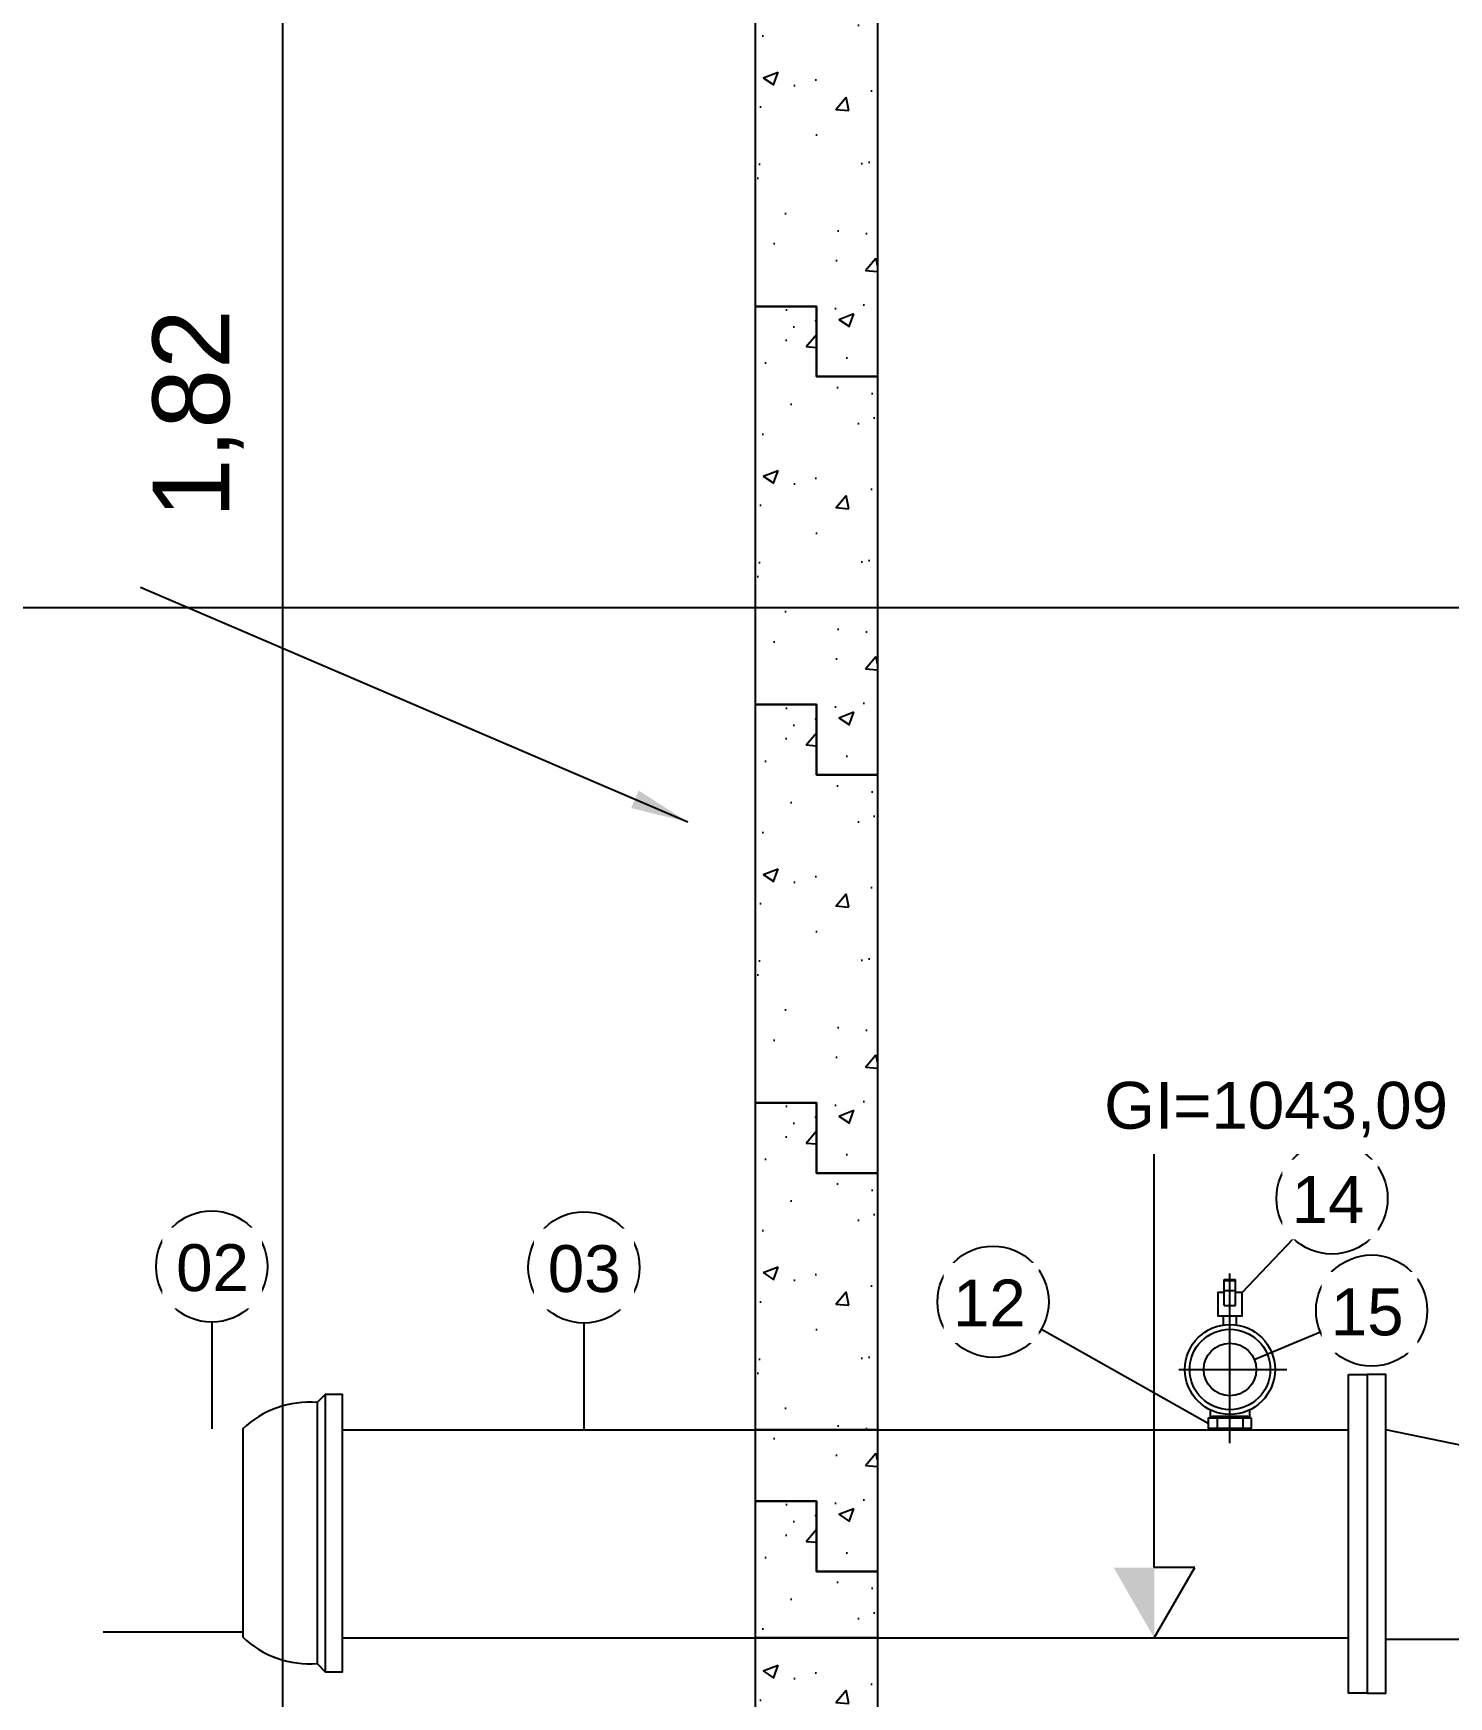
# Model space of a CAD drawing. Extents: x -160 to 364724, y -100 to 7353297.
# Drawn here: x 360235.732 to 360236.653, y 7349087.49 to 7349088.573 of the extents above; entities that cross this region are included whole.
import ezdxf
from ezdxf.enums import TextEntityAlignment as Align

# ---------------------------------------------------------------- set-up
doc = ezdxf.new("R2010")
doc.units = 0
doc.header["$LTSCALE"] = 5
doc.linetypes.add('SGC_DASHDOT', pattern=[1, 0.5, -0.25, 0, -0.25])
doc.linetypes.add('SGC_HIDDEN', pattern=[0.375, 0.25, -0.125])
for name, color, linetype in [('BOLA LM', 1, 'Continuous'), ('CONEXÃO', 4, 'Continuous'), ('FLANGES', 2, 'Continuous'), ('GER-SIMBOLOS', 1, 'Continuous'), ('PAREDE CONCRETO CORTE', 5, 'Continuous'), ('PS_PERFIL_GRADE', 8, 'Continuous'), ('SANC_COTAS', 1, 'Continuous'), ('SANC_TEXTO', 2, 'Continuous'), ('SGC-Conexoes (Linhas Externas)', 3, 'Continuous'), ('SGC-Eixos', 253, 'SGC_DASHDOT'), ('SGC-PONTAS', 1, 'SGC_HIDDEN'), ('SGC-Tubos (Desenho Bifilar)', 3, 'Continuous'), ('VEGETAÇÃO', 7, 'Continuous')]:
    doc.layers.add(name, color=color, linetype=linetype)
doc.styles.add('R-80', font='arial.ttf')
doc.styles.get("Standard").update_dxf_attribs({"font": 'arial.ttf'})
doc.dimstyles.new('GERAL - 25', dxfattribs={"dimscale": 0.025, "dimtxt": 2, "dimasz": 1.5, "dimexe": 2, "dimexo": 1, "dimgap": 1, "dimtad": 1, "dimzin": 0, "dimtxsty": 'R-80', "dimblk": 'ARCHTICK', "dimcen": 0, "dimdle": 2, "dimclrd": 1, "dimclre": 1, "dimclrt": 2, "dimadec": 0, "dimazin": 0, "dimtfac": 0.5, "dimtmove": 2, "dimatfit": 3, "dimldrblk": 'OPEN90', "dimfxl": 1, "dimtolj": 1, "dimtzin": 0, "dimarcsym": 0})
doc.dimstyles.new('LEADER - 25', dxfattribs={"dimscale": 0.025, "dimtxt": 2, "dimasz": 1.5, "dimexe": 2, "dimexo": 1, "dimgap": 1, "dimtad": 1, "dimzin": 0, "dimtxsty": 'R-80', "dimcen": 0, "dimdle": 2, "dimclrd": 1, "dimclre": 1, "dimclrt": 2, "dimadec": 0, "dimazin": 0, "dimtfac": 0.5, "dimtmove": 2, "dimatfit": 3, "dimfxl": 1, "dimtolj": 1, "dimtzin": 0, "dimarcsym": 0})

# ---------------------------------------------------------------- blocks, each defined once
blk = doc.blocks.new('A$Cbd690669')
at = {"layer": 'FLANGES'}
for points in [[(0, -0.17), (0, 0.17), (0.02, 0.17), (0.02, -0.17)], [(0.3, -0.115), (0.3, 0.17), (0.281, 0.17), (0.281, -0.115)]]:
    blk.add_lwpolyline(points, close=True, dxfattribs=at)
at = {"layer": 'SGC-Conexoes (Linhas Externas)'}
for p, q in [((0.281, 0.1125), (0.02, 0.1125)), ((0.281, -0.0575), (0.02, -0.111))]:
    blk.add_line(p, q, dxfattribs=at)
blk = doc.blocks.new('_ARCHTICK')
at = {"color": 0, "linetype": 'ByBlock', "const_width": 0.15}
blk.add_lwpolyline([(-0.5, -0.5), (0.5, 0.5)], dxfattribs=at)
blk = doc.blocks.new('*D456')
at = {"layer": 'Defpoints', "color": 0, "transparency": 16777216}
for p in [(360235.8945, 7349089.2362), (360236.0761, 7349089.2362), (360235.9481, 7349087.414)]:
    blk.add_point(p, dxfattribs=at)
at = {"layer": 'SANC_COTAS', "color": 1, "lineweight": -2, "transparency": 16777216}
for p, q in [((360235.8945, 7349087.364), (360235.8945, 7349089.2862)), ((360236.0511, 7349089.2362), (360235.8445, 7349089.2362)), ((360235.9231, 7349087.414), (360235.8445, 7349087.414))]:
    blk.add_line(p, q, dxfattribs=at)
at = {"layer": 'SANC_COTAS', "color": 1, "lineweight": -2, "transparency": 16777216, "xscale": 0.03750000000000001, "yscale": 0.03750000000000001, "zscale": 0.03750000000000001}
for p, rotation in [((360235.8945, 7349089.2362), 90), ((360235.8945, 7349087.414), 270)]:
    blk.add_blockref('_ARCHTICK', p, dxfattribs=dict(at, rotation=rotation))
at = {"layer": 'SANC_COTAS', "color": 2, "transparency": 16777216, "insert": (360235.8394, 7349088.3251), "char_height": 0.05, "attachment_point": 5, "rotation": 90, "style": 'R-80'}
blk.add_mtext('\\A1;1,82', dxfattribs=at)
blk = doc.blocks.new('_Open90')
at = {"color": 0, "linetype": 'ByBlock', "lineweight": -2}
for p, q in [((-0.5, 0.5), (0, 0)), ((0, 0), (-1, 0)), ((0, 0), (-0.5, -0.5))]:
    blk.add_line(p, q, dxfattribs=at)

msp = doc.modelspace()

# ---------------------------------------------------------------- hatches: boundary and pattern name
at = {"layer": 'VEGETAÇÃO'}
h = msp.add_hatch(dxfattribs=at)
h.set_pattern_fill('AR-CONC', color=1, scale=0.000548797)
h.set_pattern_definition([(50, (360246.18189, 7349089.09876), (0.0999824, -0.0087473), [0.0104546, -0.1150004]), (355, (360246.18189, 7349089.09876), (-0.0193415, 0.1048515), [0.0083637, -0.0920007]), (100.4514, (360246.19022, 7349089.09803), (0.0806409, 0.0961041), [0.008885, -0.0977354]), (46.1842, (360246.18189, 7349089.12664), (0.1487674, -0.0230727), [0.0156819, -0.1725007]), (96.6356, (360246.19429, 7349089.12472), (0.1302867, 0.1357868), [0.0133276, -0.1466033]), (351.1842, (360246.18189, 7349089.12664), (0.1302867, 0.1357868), [0.0125455, -0.1380004]), (21, (360246.19583, 7349089.11967), (0.08320555, -0.05612285), [0.0104546, -0.1150004]), (326, (360246.19583, 7349089.11967), (0.0339168, 0.1010818), [0.0083637, -0.0920004]), (71.4514, (360246.20276, 7349089.11499), (0.1171223, 0.044959), [0.008885, -0.0977353]), (37.5, (360246.181888, 7349089.09876), (0.00169502, 0.04640357), [0, -0.0908852, 0, -0.0933943, 0, -0.09234884]), (7.5, (360246.18189, 7349089.09876), (0.03667044, 0.05497882), [0, -0.0532487, 0, -0.08879428, 0, -0.0351971]), (327.5, (360246.150803, 7349089.09876), (0.07441173, -0.00314392), [0, -0.03484862, 0, -0.1087277, 0, -0.1442733]), (317.5, (360246.136864, 7349089.09876), (0.08129288, 0.013954), [0, -0.0453032, 0, -0.07220634, 0, -0.10245494])])
h.paths.add_polyline_path([(360236.2022, 7349088.395), (360236.2022, 7349088.6542), (360236.2418, 7349088.6542), (360236.2418, 7349088.6085), (360236.2815, 7349088.6085), (360236.2815, 7349088.3493), (360236.2418, 7349088.3493), (360236.2418, 7349088.395)])
h = msp.add_hatch(dxfattribs=at)
h.set_pattern_fill('AR-CONC', color=1, scale=0.000548797)
h.set_pattern_definition([(50, (360246.18189, 7349088.83961), (0.0999824, -0.0087473), [0.0104546, -0.1150004]), (355, (360246.18189, 7349088.83961), (-0.0193415, 0.1048515), [0.0083637, -0.0920007]), (100.4514, (360246.19022, 7349088.83888), (0.0806409, 0.0961041), [0.008885, -0.0977354]), (46.1842, (360246.18189, 7349088.86749), (0.1487674, -0.0230727), [0.0156819, -0.1725007]), (96.6356, (360246.19429, 7349088.86556), (0.1302867, 0.1357868), [0.0133276, -0.1466033]), (351.1842, (360246.18189, 7349088.86749), (0.1302867, 0.1357868), [0.0125455, -0.1380004]), (21, (360246.19583, 7349088.860516), (0.08320555, -0.05612285), [0.0104546, -0.1150004]), (326, (360246.19583, 7349088.86052), (0.0339168, 0.1010818), [0.0083637, -0.0920004]), (71.4514, (360246.20276, 7349088.85584), (0.1171223, 0.044959), [0.008885, -0.0977353]), (37.5, (360246.181888, 7349088.839607), (0.00169502, 0.04640357), [0, -0.0908852, 0, -0.0933943, 0, -0.09234884]), (7.5, (360246.18189, 7349088.839607), (0.03667044, 0.05497882), [0, -0.0532487, 0, -0.08879428, 0, -0.0351971]), (327.5, (360246.150803, 7349088.839607), (0.07441173, -0.00314392), [0, -0.03484862, 0, -0.1087277, 0, -0.1442733]), (317.5, (360246.136864, 7349088.839607), (0.08129288, 0.013954), [0, -0.0453032, 0, -0.07220634, 0, -0.10245494])])
h.paths.add_polyline_path([(360236.2022, 7349088.1359), (360236.2022, 7349088.395), (360236.2418, 7349088.395), (360236.2418, 7349088.3493), (360236.2815, 7349088.3493), (360236.2815, 7349088.0902), (360236.2418, 7349088.0902), (360236.2418, 7349088.1359)])
h = msp.add_hatch(dxfattribs=at)
h.set_pattern_fill('AR-CONC', color=1, scale=0.000548797)
h.set_pattern_definition([(50, (360246.18189, 7349088.58045), (0.0999824, -0.0087473), [0.0104546, -0.1150004]), (355, (360246.18189, 7349088.58045), (-0.0193415, 0.1048515), [0.0083637, -0.0920007]), (100.4514, (360246.19022, 7349088.57972), (0.0806409, 0.0961041), [0.008885, -0.0977354]), (46.1842, (360246.18189, 7349088.60833), (0.1487674, -0.0230727), [0.0156819, -0.1725007]), (96.6356, (360246.19429, 7349088.60641), (0.1302867, 0.1357868), [0.0133276, -0.1466033]), (351.1842, (360246.18189, 7349088.60833), (0.1302867, 0.1357868), [0.0125455, -0.1380004]), (21, (360246.19583, 7349088.60136), (0.08320555, -0.05612285), [0.0104546, -0.1150004]), (326, (360246.19583, 7349088.60136), (0.0339168, 0.1010818), [0.0083637, -0.0920004]), (71.4514, (360246.20276, 7349088.59668), (0.1171223, 0.044959), [0.008885, -0.0977353]), (37.5, (360246.181888, 7349088.580452), (0.00169502, 0.04640357), [0, -0.0908852, 0, -0.0933943, 0, -0.09234884]), (7.5, (360246.18189, 7349088.58045), (0.03667044, 0.05497882), [0, -0.0532487, 0, -0.08879428, 0, -0.0351971]), (327.5, (360246.150803, 7349088.580452), (0.07441173, -0.00314392), [0, -0.03484862, 0, -0.1087277, 0, -0.1442733]), (317.5, (360246.136864, 7349088.58045), (0.08129288, 0.013954), [0, -0.0453032, 0, -0.07220634, 0, -0.10245494])])
h.paths.add_polyline_path([(360236.2022, 7349087.8767), (360236.2022, 7349088.1359), (360236.2418, 7349088.1359), (360236.2418, 7349088.0902), (360236.2815, 7349088.0902), (360236.2815, 7349087.831), (360236.2418, 7349087.831), (360236.2418, 7349087.8767)])
h = msp.add_hatch(dxfattribs=at)
h.set_pattern_fill('AR-CONC', color=1, scale=0.000548797)
h.set_pattern_definition([(50, (360246.18189, 7349088.3214), (0.0999824, -0.0087473), [0.0104546, -0.1150004]), (355, (360246.18189, 7349088.3214), (-0.0193415, 0.1048515), [0.0083637, -0.0920007]), (100.4514, (360246.19022, 7349088.32067), (0.0806409, 0.0961041), [0.008885, -0.0977354]), (46.1842, (360246.18189, 7349088.34927), (0.1487674, -0.0230727), [0.0156819, -0.1725007]), (96.6356, (360246.19429, 7349088.34735), (0.1302867, 0.1357868), [0.0133276, -0.1466033]), (351.1842, (360246.18189, 7349088.34927), (0.1302867, 0.1357868), [0.0125455, -0.1380004]), (21, (360246.19583, 7349088.342305), (0.08320555, -0.05612285), [0.0104546, -0.1150004]), (326, (360246.19583, 7349088.34231), (0.0339168, 0.1010818), [0.0083637, -0.0920004]), (71.4514, (360246.20276, 7349088.33763), (0.1171223, 0.044959), [0.008885, -0.0977353]), (37.5, (360246.181888, 7349088.321396), (0.00169502, 0.04640357), [0, -0.0908852, 0, -0.0933943, 0, -0.09234884]), (7.5, (360246.18189, 7349088.321396), (0.03667044, 0.05497882), [0, -0.0532487, 0, -0.08879428, 0, -0.0351971]), (327.5, (360246.150803, 7349088.321396), (0.07441173, -0.00314392), [0, -0.03484862, 0, -0.1087277, 0, -0.1442733]), (317.5, (360246.136864, 7349088.321396), (0.08129288, 0.013954), [0, -0.0453032, 0, -0.07220634, 0, -0.10245494])])
h.paths.add_polyline_path([(360236.2022, 7349087.6177), (360236.2022, 7349087.8768), (360236.2418, 7349087.8768), (360236.2418, 7349087.8311), (360236.2815, 7349087.8311), (360236.2815, 7349087.5719), (360236.2418, 7349087.5719), (360236.2418, 7349087.6177)])
h = msp.add_hatch(dxfattribs=at)
h.set_pattern_fill('AR-CONC', color=1, scale=0.000548797)
h.set_pattern_definition([(50, (360246.18189, 7349088.06224), (0.0999824, -0.0087473), [0.0104546, -0.1150004]), (355, (360246.18189, 7349088.06224), (-0.0193415, 0.1048515), [0.0083637, -0.0920007]), (100.4514, (360246.19022, 7349088.06151), (0.0806409, 0.0961041), [0.008885, -0.0977354]), (46.1842, (360246.18189, 7349088.09012), (0.1487674, -0.0230727), [0.0156819, -0.1725007]), (96.6356, (360246.19429, 7349088.0882), (0.1302867, 0.1357868), [0.0133276, -0.1466033]), (351.1842, (360246.18189, 7349088.09012), (0.1302867, 0.1357868), [0.0125455, -0.1380004]), (21, (360246.19583, 7349088.08315), (0.08320555, -0.05612285), [0.0104546, -0.1150004]), (326, (360246.19583, 7349088.08315), (0.0339168, 0.1010818), [0.0083637, -0.0920004]), (71.4514, (360246.20276, 7349088.07847), (0.1171223, 0.044959), [0.008885, -0.0977353]), (37.5, (360246.181888, 7349088.062242), (0.00169502, 0.04640357), [0, -0.0908852, 0, -0.0933943, 0, -0.09234884]), (7.5, (360246.18189, 7349088.06224), (0.03667044, 0.05497882), [0, -0.0532487, 0, -0.08879428, 0, -0.0351971]), (327.5, (360246.150803, 7349088.06224), (0.07441173, -0.00314392), [0, -0.03484862, 0, -0.1087277, 0, -0.1442733]), (317.5, (360246.136864, 7349088.06224), (0.08129288, 0.013954), [0, -0.0453032, 0, -0.07220634, 0, -0.10245494])])
h.paths.add_polyline_path([(360236.2022, 7349087.3585), (360236.2022, 7349087.6177), (360236.2418, 7349087.6177), (360236.2418, 7349087.5719), (360236.2815, 7349087.5719), (360236.2815, 7349087.3128), (360236.2418, 7349087.3128), (360236.2418, 7349087.3585)])

# ---------------------------------------------------------------- linework, layer by layer
at = {"layer": 'BOLA LM'}
for p, q in [((360236.5189, 7349087.7534), (360236.5524, 7349087.7885)), ((360235.8483, 7349087.7341), (360235.8483, 7349087.6646)), ((360236.0905, 7349087.7336), (360236.0905, 7349087.664)), ((360236.3883, 7349087.7296), (360236.4969, 7349087.6684)), ((360236.5268, 7349087.7099), (360236.5698, 7349087.7277))]:
    msp.add_line(p, q, dxfattribs=at)
for centre in [(360236.5774, 7349087.8146), (360235.8483, 7349087.7703), (360236.0905, 7349087.7697), (360236.3568, 7349087.7474), (360236.6032, 7349087.7416)]:
    msp.add_circle(centre, 0.0362, dxfattribs=at)
at = {"layer": 'CONEXÃO', "color": 1}
for p, q in [((360236.5073, 7349087.7449), (360236.5073, 7349087.7619)), ((360236.5073, 7349087.7619), (360236.5146, 7349087.7619)), ((360236.5073, 7349087.7613), (360236.5146, 7349087.7613)), ((360236.5073, 7349087.7546), (360236.5146, 7349087.7546)), ((360236.5146, 7349087.7449), (360236.5146, 7349087.7619)), ((360236.5073, 7349087.7449), (360236.5146, 7349087.7449)), ((360236.5067, 7349087.7323), (360236.5067, 7349087.7381)), ((360236.5152, 7349087.7323), (360236.5152, 7349087.7381)), ((360236.4994, 7349087.6728), (360236.4994, 7349087.6716)), ((360236.5027, 7349087.6716), (360236.5027, 7349087.6652)), ((360236.5193, 7349087.6716), (360236.5193, 7349087.6652)), ((360236.5226, 7349087.6728), (360236.5226, 7349087.6716)), ((360236.4994, 7349087.6652), (360236.4994, 7349087.664)), ((360236.5226, 7349087.664), (360236.4994, 7349087.664)), ((360236.5226, 7349087.6652), (360236.5226, 7349087.664))]:
    msp.add_line(p, q, dxfattribs=at)
for points in [[(360236.5073, 7349087.7534), (360236.5031, 7349087.7534), (360236.5031, 7349087.7381), (360236.5189, 7349087.7381), (360236.5189, 7349087.7534), (360236.5146, 7349087.7534)], [(360236.498, 7349087.6771), (360236.498, 7349087.6728), (360236.524, 7349087.6728), (360236.524, 7349087.6771)], [(360236.5226, 7349087.6728), (360236.4994, 7349087.6728)]]:
    msp.add_lwpolyline(points, dxfattribs=at)
msp.add_lwpolyline([(360236.525, 7349087.6716), (360236.4969, 7349087.6716), (360236.4969, 7349087.6652), (360236.525, 7349087.6652)], close=True, dxfattribs=at)
for radius in [0.0293, 0.0262, 0.0171]:
    msp.add_circle((360236.511, 7349087.7033), radius, dxfattribs=at)
at = {"layer": 'FLANGES'}
for p, q in [((360235.9169, 7349087.6818), (360235.9169, 7349087.512)), ((360235.9222, 7349087.6871), (360235.9222, 7349087.5066))]:
    msp.add_line(p, q, dxfattribs=at)
msp.add_lwpolyline([(360236.5881, 7349087.7), (360236.6003, 7349087.7), (360236.6003, 7349087.4927), (360236.5881, 7349087.4927)], close=True, dxfattribs=at)
msp.add_lwpolyline([(360235.8685, 7349087.5292, 0.214214), (360235.9169, 7349087.512), (360235.9222, 7349087.5066), (360235.9335, 7349087.5066), (360235.9335, 7349087.6871), (360235.9222, 7349087.6871), (360235.9169, 7349087.6818, 0.214214), (360235.8685, 7349087.6646)], format="xyb", close=True, dxfattribs=at)
at = {"layer": 'GER-SIMBOLOS', "linetype": 'Continuous'}
for p, q in [((360236.4617, 7349087.8489), (360236.5145, 7349087.8489)), ((360236.4617, 7349087.5286), (360236.4881, 7349087.5744)), ((360236.4881, 7349087.5744), (360236.4617, 7349087.5744))]:
    msp.add_line(p, q, dxfattribs=at)
at = {"layer": 'GER-SIMBOLOS'}
msp.add_line((360236.4617, 7349087.5744), (360236.4617, 7349087.8489), dxfattribs=at)
at = {"layer": 'GER-SIMBOLOS', "linetype": 'Continuous'}
msp.add_solid([(360236.4617, 7349087.5744), (360236.4353, 7349087.5744), (360236.4617, 7349087.5286)], dxfattribs=at)
at = {"layer": 'PAREDE CONCRETO CORTE', "flags": 128}
for points in [[(360236.2022, 7349088.395), (360236.2022, 7349088.6542), (360236.2418, 7349088.6542), (360236.2418, 7349088.6085), (360236.2815, 7349088.6085), (360236.2815, 7349088.3493), (360236.2418, 7349088.3493), (360236.2418, 7349088.395)], [(360236.2022, 7349088.1359), (360236.2022, 7349088.395), (360236.2418, 7349088.395), (360236.2418, 7349088.3493), (360236.2815, 7349088.3493), (360236.2815, 7349088.0902), (360236.2418, 7349088.0902), (360236.2418, 7349088.1359)], [(360236.2022, 7349087.8767), (360236.2022, 7349088.1359), (360236.2418, 7349088.1359), (360236.2418, 7349088.0902), (360236.2815, 7349088.0902), (360236.2815, 7349087.831), (360236.2418, 7349087.831), (360236.2418, 7349087.8767)], [(360236.2022, 7349087.6176), (360236.2022, 7349087.8767), (360236.2418, 7349087.8767), (360236.2418, 7349087.831), (360236.2815, 7349087.831), (360236.2815, 7349087.5719), (360236.2418, 7349087.5719), (360236.2418, 7349087.6176)], [(360236.2022, 7349087.3585), (360236.2022, 7349087.6177), (360236.2418, 7349087.6177), (360236.2418, 7349087.5719), (360236.2815, 7349087.5719), (360236.2815, 7349087.3128), (360236.2418, 7349087.3128), (360236.2418, 7349087.3585)]]:
    msp.add_lwpolyline(points, close=True, dxfattribs=at)
at = {"layer": 'PS_PERFIL_GRADE', "linetype": 'Continuous'}
msp.add_line((359967.5578, 7349088.199), (360707.5578, 7349088.199), dxfattribs=at)
at = {"layer": 'SGC-Conexoes (Linhas Externas)'}
msp.add_line((360235.7776, 7349087.5325), (360235.8679, 7349087.5325), dxfattribs=at)
at = {"layer": 'SGC-Eixos'}
for p, q in [((360236.511, 7349087.6553), (360236.511, 7349087.7658)), ((360236.4776, 7349087.7033), (360236.548, 7349087.7033))]:
    msp.add_line(p, q, dxfattribs=at)
at = {"layer": 'SGC-PONTAS', "ltscale": 1.5}
for p, q in [((360236.2815, 7349087.664), (360236.2017, 7349087.664)), ((360236.2815, 7349087.5286), (360236.2017, 7349087.5286))]:
    msp.add_line(p, q, dxfattribs=at)
at = {"layer": 'SGC-Tubos (Desenho Bifilar)'}
for p, q in [((360235.9335, 7349087.664), (360236.3546, 7349087.664)), ((360236.2815, 7349087.664), (360236.5881, 7349087.664)), ((360235.9335, 7349087.5286), (360236.3546, 7349087.5286)), ((360236.2815, 7349087.5286), (360236.5881, 7349087.5286))]:
    msp.add_line(p, q, dxfattribs=at)

# ---------------------------------------------------------------- block references
at = {"layer": 'SANC_COTAS', "xscale": -0.609774632997127, "yscale": 0.609774632997127, "zscale": 0.609774632997127, "rotation": 180}
msp.add_blockref('A$Cbd690669', (360236.6003, 7349087.5963), dxfattribs=at)

# ---------------------------------------------------------------- dimensions: what is measured, and where the dimension line sits
at = {"layer": 'SANC_COTAS'}
dim = msp.add_linear_dim(base=(360235.8945, 7349089.2362), p1=(360235.9481, 7349087.414), p2=(360236.0761, 7349089.2362), angle=90, dimstyle='GERAL - 25', dxfattribs=at)
dim.commit()
dim.dimension.update_dxf_attribs({"geometry": '*D456', "text_midpoint": (360235.8394, 7349088.3251)})

# ---------------------------------------------------------------- leaders
msp.add_leader([(360236.1582, 7349088.0595), (360235.802, 7349088.2121)], dimstyle='LEADER - 25', dxfattribs=at)

# ---------------------------------------------------------------- next in the draw order: wipeouts: each hides what was drawn before it
for points, layer in [([(360236.4185, 7349087.8434), (360236.6924, 7349087.8434), (360236.6924, 7349087.9011), (360236.4185, 7349087.9011)], 'GER-SIMBOLOS'), ([(360235.8162, 7349087.7431), (360235.8809, 7349087.7431), (360235.8809, 7349087.7956), (360235.8162, 7349087.7956)], 'SANC_TEXTO'), ([(360236.0581, 7349087.7425), (360236.1231, 7349087.7425), (360236.1231, 7349087.795), (360236.0581, 7349087.795)], 'SANC_TEXTO'), ([(360236.3247, 7349087.7206), (360236.3865, 7349087.7206), (360236.3865, 7349087.7726), (360236.3247, 7349087.7726)], 'SANC_TEXTO'), ([(360236.5706, 7349087.7143), (360236.6329, 7349087.7143), (360236.6329, 7349087.7668), (360236.5706, 7349087.7668)], 'SANC_TEXTO')]:
    msp.add_wipeout(points).dxf.layer = layer

# ---------------------------------------------------------------- next in the draw order: texts
at = {"layer": 'GER-SIMBOLOS', "color": 2, "linetype": 'Continuous'}
msp.add_text('GI=1043,09', height=0.03049, dxfattribs=at).set_placement((360236.4291, 7349087.8752), align=Align.MIDDLE_LEFT)
at = {"layer": 'SANC_TEXTO', "style": 'R-80'}
for s, p in [('02', (360235.8488, 7349087.7543)), ('03', (360236.0907, 7349087.7537)), ('12', (360236.3544, 7349087.7313)), ('15', (360236.6003, 7349087.7255))]:
    msp.add_text(s, height=0.03049, dxfattribs=at).set_placement(p, align=Align.CENTER)

# ---------------------------------------------------------------- next in the draw order: wipeouts: each hides what was drawn before it
msp.add_wipeout([(360236.5451, 7349087.7879), (360236.6071, 7349087.7879), (360236.6071, 7349087.8399), (360236.5451, 7349087.8399)]).dxf.layer = 'SANC_TEXTO'

# ---------------------------------------------------------------- next in the draw order: texts
msp.add_text('14', height=0.03049, dxfattribs=at).set_placement((360236.5748, 7349087.7986), align=Align.CENTER)

doc.saveas('drawing.dxf')
